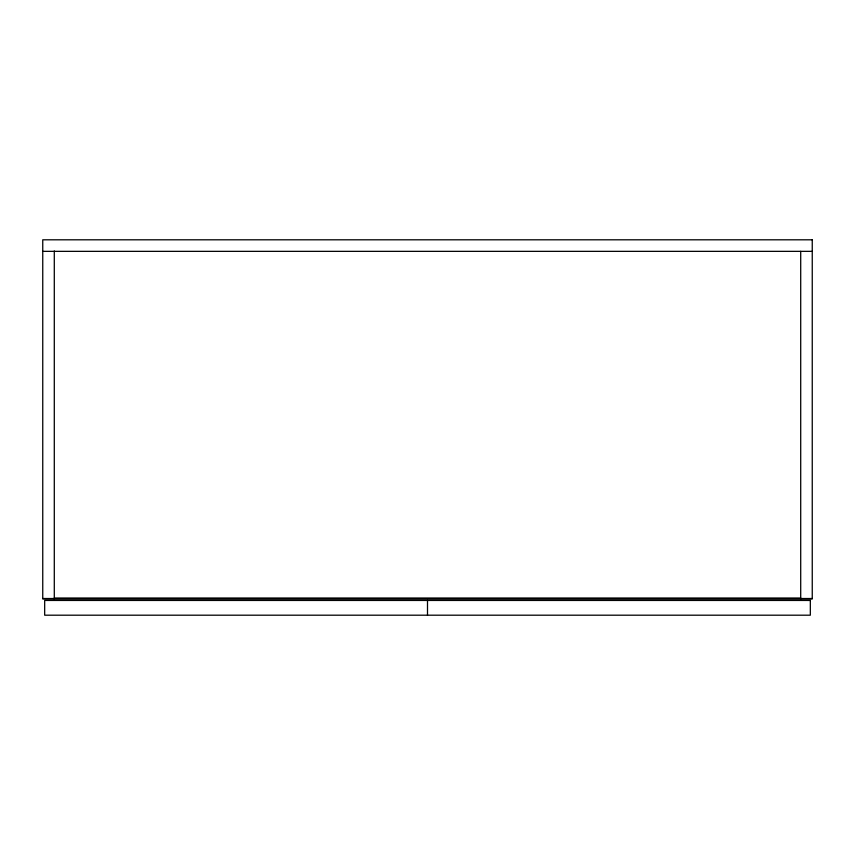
<?xml version="1.0" encoding="UTF-8"?>
<svg xmlns="http://www.w3.org/2000/svg" width="855" height="855" viewBox="0 0 855 855"><rect width="100%" height="100%" fill="white"/><g stroke="black" fill="none" stroke-linecap="round" stroke-linejoin="round"><path stroke-width="1.28" d="M42.75 251.349L812.25 251.349M54.293 598.137L800.708 598.137M42.75 598.521L812.25 598.521M800.708 251.349L800.708 598.906M427.5 600.445L427.5 615.194M54.293 250.964L54.293 598.906M812.25 239.806L42.75 239.806L42.75 598.906L812.25 598.906L812.25 239.806M810.326 600.445L44.674 600.445L44.674 615.194L810.326 615.194L810.326 600.445"/></g></svg>
